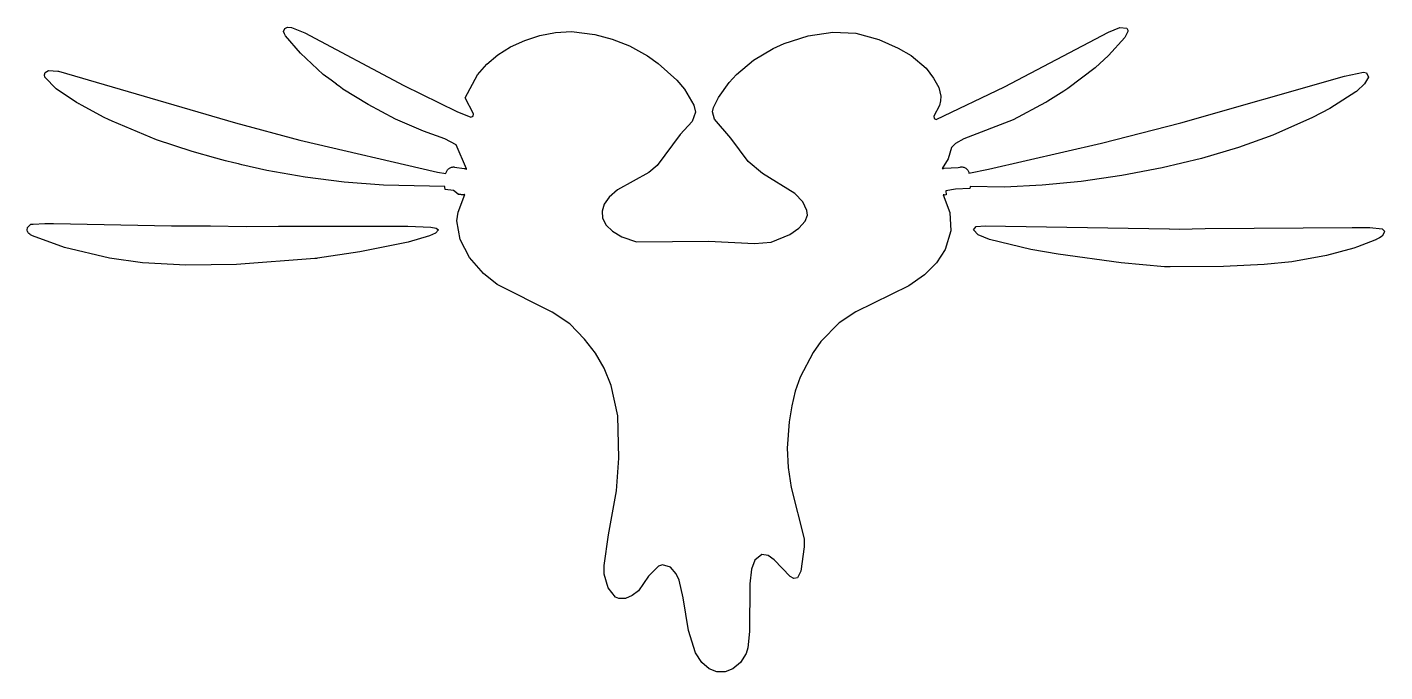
# Model space of a CAD drawing. Header units: millimetres. Extents: x 28 to 245, y 120 to 223.
import ezdxf

# ---------------------------------------------------------------- set-up
doc = ezdxf.new("R2010")
doc.units = ezdxf.units.MM
doc.layers.add('CUT', color=7, linetype='CONTINUOUS')

msp = doc.modelspace()

# ---------------------------------------------------------------- linework, layer by layer
at = {"layer": 'CUT'}
for points in [[(59.1135, 201.7737), (58.1802, 202.0078), (54.378, 203.0733), (48.7087, 204.975), (48.6973, 204.979), (41.6487, 207.9318), (41.0347, 208.2155), (40.3798, 208.518), (36.7587, 210.4606), (36.3832, 210.68), (36.3401, 210.7052), (36.3328, 210.7094), (36.3192, 210.7174), (36.2596, 210.7523), (35.9575, 210.9288), (32.7239, 213.0945), (30.8843, 214.928), (30.8231, 215.3387), (30.9702, 215.7014), (31.4876, 215.9867), (32.9558, 215.9287), (33.0877, 215.9103), (61.3105, 207.6708), (71.56, 204.9127), (93.5073, 199.8078), (94.8654, 199.6021), (94.8692, 199.6322), (94.8949, 199.7452), (94.9314, 199.8552), (94.9784, 199.9611), (95.0353, 200.062), (95.1017, 200.1569), (95.177, 200.2451), (95.2604, 200.3255), (95.3511, 200.3975), (95.4484, 200.4604), (95.5513, 200.5137), (95.6589, 200.5568), (95.7701, 200.5893), (95.8839, 200.6109), (95.9993, 200.6214), (96.1152, 200.6208), (96.2305, 200.609), (97.7586, 200.3775), (97.8725, 200.3546), (97.9837, 200.3208), (98.091, 200.2763), (98.1585, 200.2404), (98.1496, 200.3038), (96.5056, 204.1416), (94.6606, 205.0948), (91.2945, 206.3296), (86.8453, 208.2744), (82.4438, 210.5871), (78.4439, 213.0463), (78.376, 213.0954), (77.8181, 213.4985), (77.4226, 213.7917), (77.4209, 213.793), (77.4134, 213.7986), (77.3914, 213.815), (76.5479, 214.4432), (76.5361, 214.452), (75.2727, 215.3931), (71.6463, 218.7617), (69.2589, 221.5576), (69.107, 221.8737), (68.9811, 222.2105), (69.1455, 222.7039), (69.5711, 222.9247), (70.2537, 222.8475), (72.3543, 222.0095), (88.1285, 213.619), (96.6103, 209.4525), (98.8573, 208.5675), (99.1946, 208.74), (99.253, 209.0785), (97.9398, 211.6261), (99.8957, 215.3434), (101.3959, 217.0319), (103.137, 218.5026), (105.1779, 219.7828), (107.4339, 220.7955), (109.849, 221.5844), (112.3231, 222.0645), (114.8815, 222.2555), (118.6239, 221.7646), (121.377, 221.0206), (124.1155, 219.9555), (127.0198, 218.3544), (128.6815, 217.1484), (131.6874, 214.4458), (132.9209, 213.018), (134.4172, 210.4742), (134.6673, 209.3703), (134.1027, 207.8902), (132.2294, 205.8274), (128.5516, 200.8444), (127.2102, 199.7379), (122.2002, 196.9531), (120.9019, 195.7925), (120.1202, 194.7009), (119.7618, 193.5621), (119.8327, 192.4578), (120.4014, 191.3579), (121.422, 190.3732), (122.9089, 189.4995), (125.2763, 188.6653), (136.7218, 188.7732), (144.0824, 188.4003), (146.7252, 188.625), (149.7198, 189.8365), (151.1408, 190.8665), (152.1597, 191.9913), (152.4949, 192.9481), (152.4252, 193.706), (151.7933, 195.0686), (150.5115, 196.42), (145.3258, 199.5633), (143.0418, 201.4716), (140.3142, 205.2074), (137.7101, 208.2572), (137.3681, 209.4357), (137.5187, 210.1157), (138.3337, 211.72), (140.0374, 214.101), (141.2088, 215.3831), (143.8902, 217.6549), (147.0522, 219.5409), (148.7816, 220.3319), (152.6151, 221.5378), (156.5365, 222.1453), (160.2391, 221.9506), (163.887, 220.9694), (166.9839, 219.5886), (169.0502, 218.3873), (171.4257, 216.3927), (172.6297, 214.8107), (173.4707, 213.2764), (173.7774, 211.907), (173.7451, 211.1859), (173.5706, 210.453), (172.6493, 208.7022), (172.73, 208.3598), (173.0485, 208.2106), (183.9433, 213.3962), (200.545, 222.1257), (202.2999, 222.8847), (203.4447, 222.7805), (203.5923, 222.4367), (203.5924, 222.434), (203.5948, 222.229), (203.0992, 221.2611), (200.5351, 218.3881), (198.4175, 216.4595), (194.0513, 213.1522), (193.3762, 212.7239), (190.8581, 211.1262), (190.5409, 210.9249), (190.4915, 210.8936), (185.339, 208.1638), (177.439, 205.1055), (176.128, 204.3914), (175.4913, 203.7052), (174.9251, 201.904), (174.0119, 200.3586), (174.0912, 200.3835), (174.2055, 200.4074), (174.3216, 200.4202), (176.5712, 200.557), (176.8622, 200.6124), (176.9769, 200.6286), (177.0926, 200.6336), (177.2082, 200.6275), (177.3227, 200.6102), (177.4349, 200.582), (177.544, 200.5431), (177.6488, 200.4939), (177.7484, 200.4348), (177.8418, 200.3664), (177.9281, 200.2893), (178.0067, 200.2042), (178.0767, 200.112), (178.1374, 200.0135), (178.1884, 199.9095), (178.2292, 199.8011), (178.2593, 199.6893), (178.2645, 199.658), (181.3829, 200.2521), (199.3876, 204.4269), (212.0295, 207.6713), (238.1765, 215.1308), (241.2054, 215.7312), (241.6625, 215.6233), (241.9781, 214.9477), (241.3641, 213.8764), (240.0996, 212.7263), (240.043, 212.6848), (240.0396, 212.6824), (240.0166, 212.6655), (239.9483, 212.6155), (235.84, 209.9618), (233.0544, 208.4933), (226.7304, 205.6878), (221.2742, 203.7452), (215.3343, 201.99), (209.0615, 200.4969), (202.6571, 199.2681), (196.1784, 198.3318), (189.9236, 197.6989), (183.9105, 197.3996), (178.4495, 197.4955), (178.4497, 197.4637), (178.439, 197.3485), (178.4173, 197.2347), (178.3978, 197.1683), (176.1324, 197.1019), (174.6042, 196.8031), (174.6171, 196.1646), (174.5704, 196.1578), (174.4547, 196.1522), (174.3391, 196.1577), (174.2245, 196.1744), (174.1306, 196.1974), (175.2357, 193.3495), (175.3858, 190.4148), (174.477, 187.472), (173.0735, 185.3384), (171.185, 183.407), (168.6943, 181.6665), (160.2313, 177.506), (157.5814, 175.7723), (154.6567, 172.7737), (153.3993, 171.0388), (151.3646, 167.1255), (150.5762, 164.8709), (150.0239, 162.5116), (149.5796, 159.9845), (149.2849, 155.7631), (149.4337, 152.6967), (149.9141, 149.4843), (151.9667, 141.3081), (152.0039, 140.047), (151.4757, 136.1822), (150.9018, 135.085), (150.3295, 134.9847), (149.7321, 135.3058), (147.1775, 137.9726), (146.2526, 138.6717), (145.2256, 138.8036), (144.1418, 137.9075), (143.5763, 136.4928), (143.3193, 134.117), (143.2813, 126.5479), (143.0093, 123.9431), (142.7321, 123.0111), (141.8284, 121.5736), (140.636, 120.5788), (139.3883, 120.1028), (138.0772, 120.1119), (136.8354, 120.582), (135.6653, 121.5952), (134.6435, 123.1422), (133.5321, 126.7127), (132.704, 131.931), (132.0528, 134.721), (131.5914, 135.7554), (130.6551, 136.8242), (129.3819, 137.1717), (128.7347, 136.9743), (127.1822, 135.3471), (125.5837, 133.0333), (124.5841, 132.2612), (123.495, 131.7891), (122.4414, 131.7774), (121.9193, 132.0301), (120.72, 133.4986), (120.1067, 135.6694), (120.1014, 137.0385), (120.7743, 141.9403), (122.0804, 148.9968), (122.4126, 154.1743), (122.2633, 160.9143), (121.1891, 165.7905), (120.0796, 168.5232), (118.7136, 170.9196), (116.9794, 173.1685), (114.5977, 175.5875), (111.7871, 177.477), (103.0274, 181.8625), (100.8461, 183.6329), (98.6028, 186.1745), (97.1502, 189.0644), (96.6112, 192.0356), (96.81, 193.442), (97.8645, 196.2384), (97.8319, 196.2285), (97.7143, 196.2053), (97.595, 196.1939), (97.4752, 196.1945), (97.356, 196.2071), (97.2387, 196.2314), (97.1954, 196.2427), (96.7947, 196.2522), (96.7916, 196.267), (96.0577, 196.861), (94.759, 197.0514), (94.7314, 197.1294), (94.7035, 197.2419), (94.6866, 197.3565), (94.6808, 197.4722), (94.6822, 197.5026), (84.8957, 197.7345), (78.6364, 198.2216), (72.4364, 199.0065), (66.2932, 200.0862), (62.3241, 200.9683), (61.9326, 201.0665), (61.7962, 201.1008), (61.0344, 201.2918), (59.6989, 201.6268)], [(28.8676, 191.4989), (29.0227, 191.5118), (30.9251, 191.6339), (30.9317, 191.6338), (31.0072, 191.633), (31.5141, 191.6278), (31.7731, 191.6252), (32.2653, 191.6202), (51.1149, 191.2341), (57.3172, 191.2219), (63.0053, 191.1223), (68.1658, 191.2004), (88.8111, 191.1596), (92.4672, 191.0069), (93.2862, 190.8843), (93.65, 190.5932), (93.2213, 190.0544), (92.2648, 189.6291), (88.8552, 188.641), (81.1337, 187.0744), (74.396, 186.0599), (74.2167, 186.0397), (74.1038, 186.027), (74.0378, 186.0196), (73.976, 186.0126), (61.4824, 185.0569), (53.3918, 184.945), (46.4545, 185.3207), (41.201, 186.1031), (34.0574, 187.7853), (28.9095, 189.6203), (28.6396, 189.8122), (28.5592, 189.8694), (28.5415, 189.882), (28.5414, 189.882), (28.5412, 189.8821), (28.5152, 189.9006), (28.4928, 189.9165), (28.3585, 190.012), (28.2178, 190.1446), (28.1869, 190.2269), (28.18, 190.245), (28.168, 190.277), (28.1445, 190.3398), (28.0796, 190.5382), (28.117, 190.9468), (28.6414, 191.48), (28.7746, 191.4911), (28.8354, 191.4962)], [(244.5874, 190.3437), (244.5467, 190.2586), (244.1717, 189.6078), (243.7304, 189.3178), (243.189, 189.0346), (243.1266, 189.0019), (243.1203, 188.9986), (242.992, 188.9315), (240.2402, 187.8664), (239.6614, 187.6885), (235.2771, 186.5146), (229.7615, 185.4711), (225.3377, 185.0576), (218.8434, 184.7589), (210.3365, 184.6887), (210.1772, 184.6929), (210.1371, 184.6939), (209.7825, 184.7033), (209.4528, 184.7119), (202.5439, 185.32), (192.5157, 186.6993), (188.146, 187.4834), (181.568, 189.065), (179.7132, 189.789), (178.9816, 190.6083), (179.4149, 191.107), (180.8401, 191.2341), (210.2175, 190.7494), (210.2447, 190.7496), (211.7878, 190.7121), (215.9461, 190.7955), (239.4023, 190.9843), (242.1707, 190.9732), (244.1388, 190.7488)]]:
    msp.add_lwpolyline(points, close=True, dxfattribs=at)

doc.saveas('drawing.dxf')
